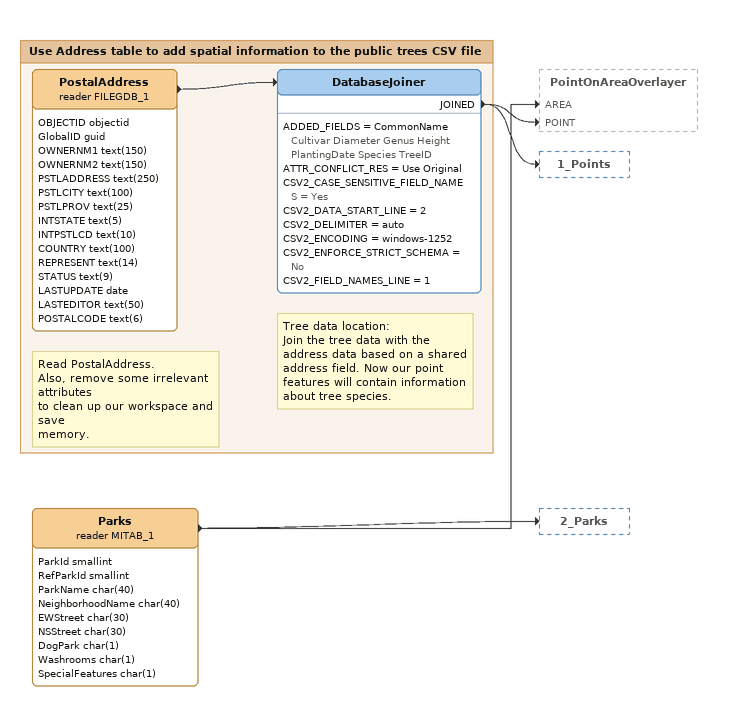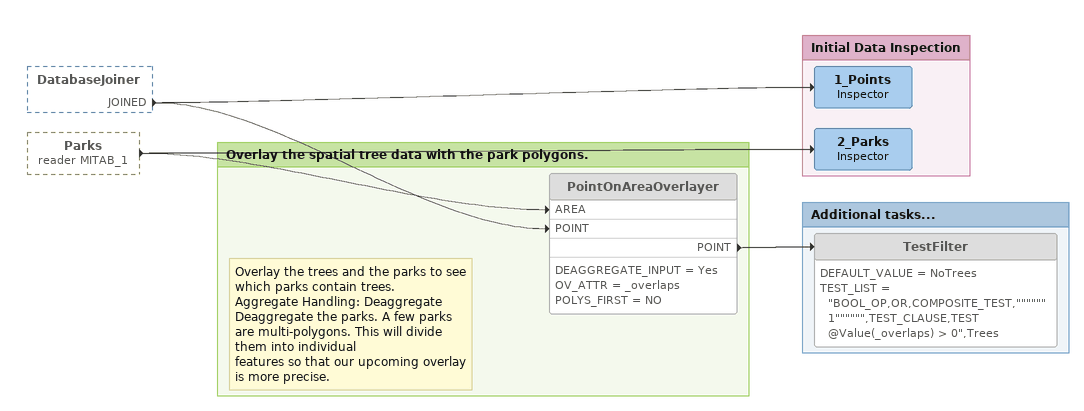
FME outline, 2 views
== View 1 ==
Parks (reader MITAB_1)
    attributes: ParkId smallint, RefParkId smallint, ParkName char(40), NeighborhoodName char(40), EWStreet char(30), NSStreet char(30), DogPark char(1), Washrooms char(1), SpecialFeatures char(1)
    -> PointOnAreaOverlayer [AREA]
    -> 2_Parks

Bookmark: Use Address table to add spatial information to the public trees CSV file
Note: Read PostalAddress. / Also, remove some irrelevant attributes / to clean up our workspace and save / memory.
PostalAddress (reader FILEGDB_1)
    attributes: OBJECTID objectid, GlobalID guid, OWNERNM1 text(150), OWNERNM2 text(150), PSTLADDRESS text(250), PSTLCITY text(100), PSTLPROV text(25), INTSTATE text(5), INTPSTLCD text(10), COUNTRY text(100), REPRESENT text(14), STATUS text(9), LASTUPDATE date, LASTEDITOR text(50), POSTALCODE text(6)
    -> DatabaseJoiner
Note: Tree data location: / Join the tree data with the address data based on a shared address field. Now our point features will contain information about tree species.
DatabaseJoiner
    ADDED_FIELDS = CommonName Cultivar Diameter Genus Height PlantingDate Species TreeID
    ATTR_CONFLICT_RES = Use Original
    CSV2_CASE_SENSITIVE_FIELD_NAMES = Yes
    CSV2_DATA_START_LINE = 2
    CSV2_DELIMITER = auto
    CSV2_ENCODING = windows-1252
    CSV2_ENFORCE_STRICT_SCHEMA = No
    CSV2_FIELD_NAMES_LINE = 1
    JOINED -> 1_Points
    JOINED -> PointOnAreaOverlayer [POINT]

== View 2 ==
DatabaseJoiner [outside]
    JOINED -> 1_Points
    JOINED -> PointOnAreaOverlayer [POINT]
Parks (reader MITAB_1) [outside]
    -> PointOnAreaOverlayer [AREA]
    -> 2_Parks

Bookmark: Initial Data Inspection
1_Points: Inspector
2_Parks: Inspector

Bookmark: Overlay the spatial tree data with the park polygons.
Note: Overlay the trees and the parks to see which parks contain trees. / Aggregate Handling: Deaggregate / Deaggregate the parks. A few parks are multi-polygons. This will divide them into individual / features so that our upcoming overlay is more precise.
PointOnAreaOverlayer [off]
    DEAGGREGATE_INPUT = Yes
    OV_ATTR = _overlaps
    POLYS_FIRST = NO
    POINT -> TestFilter

Bookmark: Additional tasks...
TestFilter [off]
    DEFAULT_VALUE = NoTrees
    TEST_LIST = "BOOL_OP,OR,COMPOSITE_TEST,""""""1"""""",TEST_CLAUSE,TEST @Value(_overlaps) > 0",Trees
